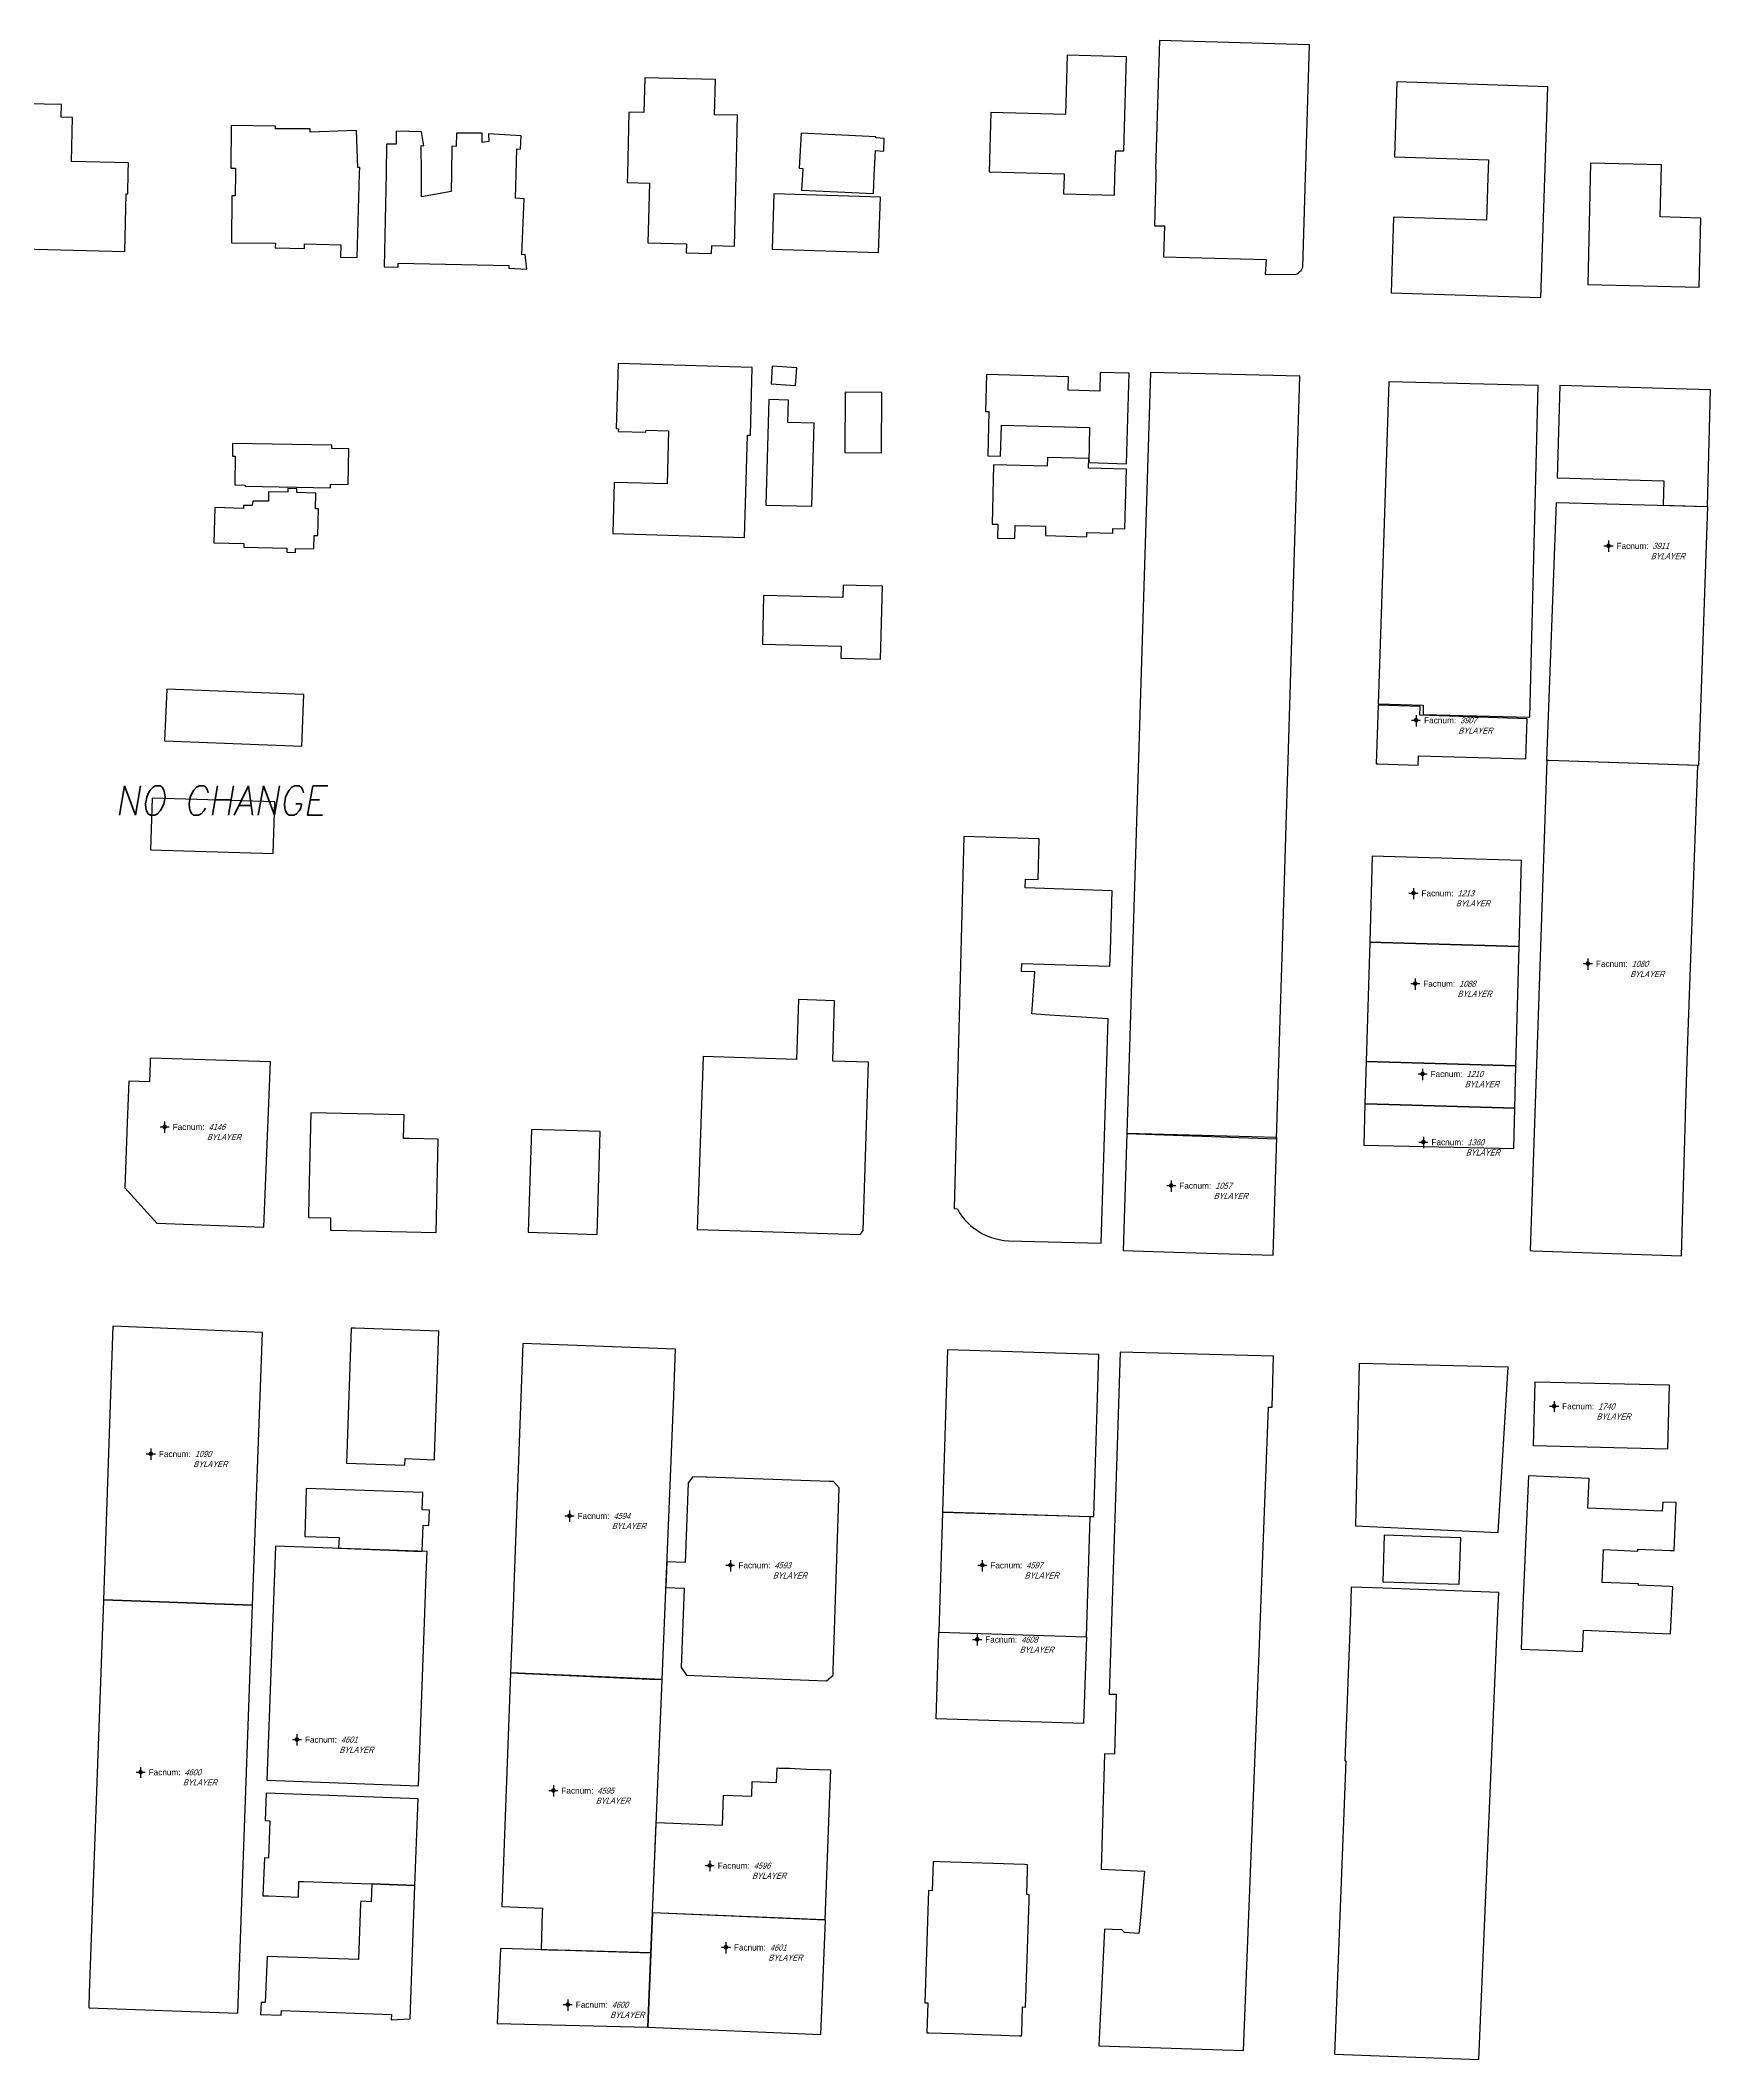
# Model space of a CAD drawing. Header units: inches. Extents: x 1273557 to 1282364, y 239587 to 246310.
# Drawn here: x 1274909 to 1276049, y 244205 to 245582 of the extents above; entities that cross this region are included whole.
import ezdxf
from ezdxf.enums import TextEntityAlignment as Align

# ---------------------------------------------------------------- set-up
doc = ezdxf.new("R2010")
doc.units = ezdxf.units.IN
doc.header["$MEASUREMENT"] = 0
doc.linetypes.add('DASHED2', pattern=[0.375, 0.25, -0.125])
for name, color, linetype, lineweight in [('BLDG-DATA', 159, 'DASHED2', 30), ('BLDG-NONUW-NOTUSED', 5, 'Continuous', 30), ('PRKG-UW-OFF', 62, 'Continuous', 30)]:
    doc.layers.add(name, color=color, linetype=linetype, lineweight=lineweight)
for name, color, linetype in [('BLDG-UW', 231, 'Continuous'), ('PRKG-DATA', 255, 'Continuous'), ('REV-ADJUDICATION-NOTES', 2, 'Continuous')]:
    doc.layers.add(name, color=color, linetype=linetype)
doc.styles.add('Revisions', font='simplex.shx', dxfattribs={"width": 0.9, "oblique": 10, "height": 25})
doc.styles.add('SS_LITE', font='FRABK.TTF', dxfattribs={"height": 16})

# ---------------------------------------------------------------- blocks, each defined once
blk = doc.blocks.new('*U1')
for p, q in [((-3.1, 0), (3.1, 0)), ((0, 3.5), (0, -4.2))]:
    blk.add_line(p, q)
at = {"const_width": 1.5}
blk.add_lwpolyline([(-0.8, 0, 1), (0.8, 0, 1)], format="xyb", close=True, dxfattribs=at)
at = {"layer": 'BLDG-DATA', "color": 1, "style": 'SS_LITE'}
blk.add_text('Facnum:', height=4.2, dxfattribs=at).set_placement((27.3, -2.2), align=Align.RIGHT)
at = {"layer": 'BLDG-DATA', "color": 7, "style": 'SS_LITE', "oblique": 20, "width": 0.9, "flags": 8}
for tag, p in [('FACNUM', (30, -2.2)), ('OBJECT', (28.8, -9.2))]:
    blk.add_attdef(tag, p, '', height=4.2, dxfattribs=at)
blk = doc.blocks.new('*U8')
for p, q in [((-3.1, 0), (3.1, 0)), ((0, 3.5), (0, -4.2))]:
    blk.add_line(p, q)
at = {"const_width": 1.5}
blk.add_lwpolyline([(-0.8, 0, 1), (0.8, 0, 1)], format="xyb", close=True, dxfattribs=at)
at = {"layer": 'PRKG-DATA', "color": 1, "style": 'SS_LITE'}
blk.add_text('Facnum:', height=4.2, dxfattribs=at).set_placement((27.3, -2.2), align=Align.RIGHT)
at = {"layer": 'PRKG-DATA', "color": 7, "style": 'SS_LITE', "oblique": 20, "width": 0.9, "flags": 8}
for tag, p in [('FACNUM', (30, -2.2)), ('OBJECT', (28.8, -9.2))]:
    blk.add_attdef(tag, p, '', height=4.2, dxfattribs=at)

msp = doc.modelspace()

# ---------------------------------------------------------------- linework, layer by layer
at = {"layer": 'BLDG-NONUW-NOTUSED'}
for points in [[(1275745.6, 245432.9), (1275745, 245422.9), (1275765.6, 245422.6), (1275766.8, 245423.1), (1275767.8, 245423.7), (1275768.7, 245424.6), (1275769.5, 245425.5), (1275770.8, 245427.6), (1275772.6, 245489.1), (1275775.3, 245579.4), (1275672.8, 245582.4), (1275670.2, 245494.6), (1275670.4, 245494.6), (1275670.3, 245489.5), (1275669.4, 245455.9), (1275676.2, 245455.8), (1275675.7, 245434.7)], [(1275643, 245507.1), (1275648.6, 245507), (1275650.3, 245571.2), (1275609.8, 245572.3), (1275608.7, 245531.9), (1275557.7, 245533.3), (1275556.6, 245492.7), (1275607.8, 245491.3), (1275607.8, 245489.7), (1275607.5, 245477.8), (1275642.1, 245476.9), (1275642.5, 245489.6)], [(1275384, 245490.6), (1275385, 245531.4), (1275369.3, 245531.7), (1275369.9, 245555.6), (1275321.7, 245556.8), (1275321.1, 245533.2), (1275310.8, 245533.5), (1275309.8, 245490.9), (1275309.7, 245485.4), (1275324.8, 245485), (1275323.8, 245444.3), (1275350.1, 245443.6), (1275350, 245437.5), (1275367.3, 245437.1), (1275367.4, 245442.5), (1275382.9, 245442.1)], [(1275896, 245459.7), (1275832.6, 245461.7), (1275831, 245410.2), (1275933.2, 245407), (1275935.8, 245488.4), (1275937.8, 245550.8), (1275834.9, 245554.1), (1275833.3, 245503), (1275897.3, 245501), (1275896.9, 245488.6)], [(1274874.4, 245500.8), (1274874.2, 245492.6), (1274873.3, 245452.4), (1274897, 245451.8), (1274896.7, 245440.1), (1274966.8, 245438.4), (1274967.8, 245477.8), (1274968.8, 245477.8), (1274969.1, 245492.2), (1274969.3, 245498.9), (1274930.4, 245499.8), (1274931.1, 245529.7), (1274923.5, 245529.9), (1274923.7, 245538.6), (1274899.9, 245539.1), (1274899, 245501), (1274897.8, 245501), (1274897.8, 245500.2)], [(1275125.8, 245495.7), (1275124.9, 245520.8), (1275093.3, 245519.7), (1275093.3, 245522), (1275069.6, 245522.1), (1275069.6, 245523.8), (1275039.4, 245524.3), (1275039.2, 245495.2), (1275042.3, 245495.2), (1275042.3, 245492), (1275042.2, 245476.3), (1275039.9, 245476.4), (1275039.6, 245444.2), (1275069.6, 245444), (1275069.5, 245440.9), (1275089.4, 245440.3), (1275089.5, 245443.6), (1275114.3, 245442.9), (1275114, 245434.6), (1275125.4, 245434.3), (1275127, 245491.6), (1275127.2, 245495.7)], [(1275169.4, 245475.6), (1275169.2, 245491.5), (1275169.1, 245510.6), (1275171, 245510.5), (1275169.4, 245520.1), (1275152.1, 245520.4), (1275151.9, 245511.5), (1275145.5, 245511.6), (1275145.1, 245491.5), (1275143.9, 245427.8), (1275153.3, 245427.6), (1275153.4, 245430.3), (1275229, 245428.7), (1275228.9, 245426.9), (1275241.2, 245426.2), (1275240.1, 245436.2), (1275237.8, 245436.1), (1275239.4, 245474.4), (1275233.4, 245474.8), (1275233.9, 245491.2), (1275234.3, 245508.3), (1275236.8, 245508.2), (1275237.3, 245517.2), (1275215.1, 245518.6), (1275215.3, 245513.4), (1275210.6, 245512.7), (1275210.6, 245519), (1275193.2, 245519.2), (1275193, 245510.1), (1275190, 245510.2), (1275189.7, 245491.4), (1275189.5, 245479.2)], [(1275429.4, 245495), (1275429.2, 245490.4), (1275428.7, 245480.3), (1275477.8, 245477.9), (1275478.3, 245490.2), (1275479, 245507.2), (1275484.7, 245506.9), (1275485.1, 245515.5), (1275479.3, 245515.8), (1275479.4, 245516.7), (1275428.3, 245519.2), (1275427.1, 245495.1)], [(1276014.6, 245461.9), (1276015.2, 245488.1), (1276015.5, 245497.4), (1275967.1, 245498.6), (1275966.8, 245488.3), (1275965.1, 245415.8), (1276041.1, 245414), (1276042.3, 245461.2)], [(1275409.8, 245477.7), (1275408.6, 245439.9), (1275481.2, 245437.6), (1275482.4, 245475.4)], [(1275336.9, 245279.8), (1275300.7, 245280.8), (1275299.8, 245245.9), (1275389.8, 245243.3), (1275391.8, 245313), (1275393.7, 245313), (1275395, 245359.3), (1275303.4, 245361.9), (1275302.1, 245317.5), (1275303.7, 245317.4), (1275303.6, 245315.6), (1275322.4, 245315.1), (1275322.5, 245316.4), (1275337.9, 245316)], [(1275425.4, 245359), (1275408.6, 245360.1), (1275407.8, 245348), (1275424.6, 245346.9)], [(1275625.2, 245318.2), (1275624.6, 245294.3), (1275650.4, 245293.6), (1275652.1, 245355.4), (1275632.5, 245355.9), (1275632.1, 245343.1), (1275610.6, 245343.7), (1275610.9, 245352.9), (1275554.9, 245354.4), (1275554.2, 245329.1), (1275556.5, 245329.1), (1275555.7, 245299), (1275564.5, 245298.8), (1275565.1, 245319.8)], [(1275654.4, 244961.8), (1275650.5, 244836.5), (1275752.8, 244833), (1275755.5, 244921.4), (1275755.5, 244921.5), (1275756.8, 244964.1), (1275768.7, 245353.2), (1275666.8, 245355.8)], [(1275483.5, 245342.2), (1275458.5, 245342.4), (1275458.2, 245301.3), (1275483.2, 245301.1)], [(1275931.4, 245347), (1275829.4, 245349.5), (1275823.9, 245184.2), (1275822.1, 245129.7), (1275852.9, 245128.9), (1275852.8, 245122.4), (1275925.7, 245120.6), (1275927.3, 245184.2)], [(1276017, 245282), (1276016.5, 245265.2), (1276046.8, 245264.4), (1276049, 245344), (1275946.1, 245346.9), (1275944.3, 245284)], [(1275404.2, 245265.3), (1275435.7, 245264.5), (1275437.3, 245321.3), (1275419.3, 245321.8), (1275419.7, 245337), (1275406.2, 245337.4)], [(1275107.1, 245277.1), (1275107.1, 245279.6), (1275119.2, 245279.4), (1275119.6, 245303.8), (1275108, 245304), (1275108.1, 245306.3), (1275040.4, 245307.4), (1275040.3, 245298.8), (1275042.2, 245298.8), (1275041.9, 245279.1), (1275048.9, 245279), (1275048.9, 245278.3)], [(1275624.4, 245290.5), (1275624.6, 245297.1), (1275596.4, 245297.8), (1275596.3, 245292), (1275559.6, 245292.9), (1275558.7, 245252.4), (1275562.5, 245252.3), (1275562.3, 245242.8), (1275574.2, 245242.6), (1275574.4, 245251.5), (1275595.2, 245251), (1275595, 245244.5), (1275623.3, 245243.8), (1275623.4, 245246.7), (1275641, 245246.3), (1275641, 245249.4), (1275649.3, 245249.2), (1275650.3, 245289.9)], [(1275077.4, 245235.9), (1275077.3, 245233.3), (1275083.4, 245233.1), (1275083.4, 245235.7), (1275095.8, 245235.4), (1275096.1, 245244.7), (1275098.6, 245244.7), (1275099.1, 245262.7), (1275097, 245262.7), (1275097.3, 245273.5), (1275084.2, 245273.9), (1275084.2, 245276.4), (1275078.1, 245276.6), (1275078, 245274.2), (1275065, 245274.5), (1275064.8, 245268), (1275054.3, 245268), (1275053.7, 245265), (1275047.9, 245265.1), (1275047.9, 245263.1), (1275028.3, 245263.7), (1275027.6, 245239.7), (1275048, 245239.1), (1275048, 245236.7)], [(1275483.8, 245210), (1275457.1, 245210.7), (1275456.9, 245202.3), (1275402.6, 245203.6), (1275401.9, 245170.4), (1275455.6, 245169.1), (1275455.4, 245161), (1275482.6, 245160.3)], [(1275087.7, 245100.8), (1275089.1, 245136.1), (1274995.4, 245139.7), (1274994, 245104.4)], [(1275068, 245027.6), (1275069.1, 245062.9), (1274985.4, 245065.4), (1274984.4, 245030.1)], [(1275532.8, 244785.4), (1275535, 244785.2), (1275536.4, 244782.6), (1275538, 244780.2), (1275539.8, 244778), (1275541.8, 244775.8), (1275543.9, 244773.9), (1275546.4, 244771.9), (1275547.4, 244771.3), (1275549, 244770.1), (1275551.7, 244768.5), (1275554.6, 244767.1), (1275557.5, 244765.9), (1275560.5, 244764.9), (1275563.6, 244764.2), (1275566.7, 244763.6), (1275569.9, 244763.3), (1275633.1, 244761.7), (1275637.9, 244914.9), (1275597.8, 244917.4), (1275585.7, 244918.2), (1275587.8, 244946.8), (1275578.8, 244947.1), (1275579, 244952.5), (1275639.1, 244950.7), (1275639.3, 244956.5), (1275639.3, 244956.5), (1275639.5, 244961.5), (1275640.7, 245002.1), (1275581.2, 245004.3), (1275581.4, 245010.2), (1275590, 245010), (1275590.8, 245037.6), (1275539.3, 245039.2)], [(1275474.4, 244885.2), (1275449.9, 244886), (1275451.2, 244927.2), (1275426.6, 244928), (1275425.3, 244887), (1275361.4, 244889.1), (1275357.5, 244771.2), (1275468.7, 244767.6), (1275470.7, 244770.5)], [(1275157, 244833.3), (1275157.4, 244849.4), (1275093.7, 244850.8), (1275092.4, 244793.7), (1275092.1, 244779.4), (1275092.7, 244779.4), (1275107.3, 244779), (1275107.1, 244770.6), (1275108.2, 244770.6), (1275179.3, 244769), (1275180.7, 244832.8), (1275160.9, 244833.2)], [(1275242.1, 244769.3), (1275289.1, 244767.8), (1275291.2, 244837.9), (1275244.3, 244839.4)], [(1275157.9, 244610.4), (1275158.1, 244614.8), (1275178.1, 244614), (1275178.2, 244616.3), (1275181.2, 244701.7), (1275124, 244703.7), (1275121.4, 244703.8), (1275118.2, 244611.8)], [(1275626, 244575.4), (1275628, 244575.3), (1275631.5, 244685.8), (1275528.3, 244689.1), (1275524.8, 244578.3)], [(1275741.1, 244488.3), (1275742.7, 244530.9), (1275747.3, 244650), (1275749.8, 244650), (1275750.8, 244684.8), (1275646, 244687.4), (1275638.5, 244454.1), (1275643.4, 244454), (1275642.2, 244413.1), (1275635.3, 244413.3), (1275633, 244334.6), (1275662.6, 244333.3), (1275662.4, 244331), (1275660.1, 244304.3), (1275659.5, 244296.9), (1275658.9, 244290.7), (1275649, 244291.6), (1275647.1, 244293.4), (1275640.6, 244293.6), (1275635.3, 244293.7), (1275635.3, 244293.6), (1275631.6, 244214.2), (1275730.3, 244211)], [(1275864.6, 244566.2), (1275904.1, 244564.4), (1275910.8, 244677.3), (1275809.2, 244679.6), (1275806.7, 244568.9), (1275806.7, 244568.9)], [(1275975.9, 244552.7), (1275999.2, 244551.7), (1275999.3, 244553.1), (1276021.3, 244552.2), (1276024, 244552.1), (1276025.4, 244584.8), (1276016.3, 244585.2), (1276016, 244579), (1275965.1, 244581.1), (1275966, 244601.3), (1275924.6, 244603), (1275920.7, 244509.4), (1275919.6, 244484.9), (1275961.6, 244483.1), (1275962.2, 244497.8), (1276021.7, 244495.3), (1276022.3, 244509.2), (1276023.1, 244527.4), (1276021.2, 244527.5), (1275999.6, 244528.4), (1275999.7, 244529.3), (1275974.9, 244530.3)], [(1275169.8, 244551.5), (1275170.5, 244569.4), (1275174.4, 244569.2), (1275174.8, 244579.6), (1275174.5, 244579.6), (1275169.7, 244579.8), (1275170.1, 244590.9), (1275170.1, 244591.6), (1275090.7, 244594.5), (1275090.7, 244593.8), (1275089.6, 244561.7), (1275113, 244560.9), (1275112.7, 244553.6)], [(1275826.2, 244562.5), (1275825.2, 244530.8), (1275877.5, 244529.2), (1275878.5, 244560.8), (1275864.5, 244561.3)], [(1275903.8, 244509.5), (1275904.4, 244523.5), (1275825.6, 244526.4), (1275803.8, 244527.2), (1275803.2, 244509.7), (1275799.4, 244408.6), (1275800.1, 244408.6), (1275792.4, 244208.6), (1275890.9, 244204.8)], [(1275135.1, 244324.6), (1275135.4, 244324.6), (1275135.4, 244324.6), (1275164.8, 244323.5), (1275164.8, 244323.5), (1275167, 244382.7), (1275063.4, 244386.5), (1275062.7, 244367.8), (1275065.9, 244367.6), (1275065, 244342.3), (1275062.1, 244342.4), (1275061.1, 244316.6), (1275064.8, 244316.4), (1275085.3, 244315.7), (1275085.7, 244326.4), (1275088.7, 244326.3), (1275135.1, 244324.6)], [(1275583.9, 244313.3), (1275584, 244317.3), (1275582.3, 244317.4), (1275582.8, 244334.1), (1275582.9, 244337.7), (1275580.7, 244337.8), (1275523.2, 244339.8), (1275523.2, 244339.8), (1275518.4, 244339.9), (1275517.8, 244320), (1275515.3, 244320.1), (1275512.7, 244243.4), (1275514.7, 244243.4), (1275514.1, 244223.1), (1275515.7, 244223.1), (1275533.1, 244222.5), (1275577.2, 244221), (1275578.8, 244220.9), (1275578.9, 244222.7), (1275579.5, 244240.7), (1275581.4, 244240.6)], [(1275126.4, 244273), (1275063.9, 244275.2), (1275062.7, 244243.7), (1275060.5, 244243.8), (1275059.8, 244243.8), (1275059.5, 244235.5), (1275060, 244235.5), (1275073.6, 244235), (1275073.7, 244238.2), (1275148.8, 244235.5), (1275148.7, 244231.9), (1275161.5, 244232.5), (1275164.8, 244323.5), (1275135.4, 244324.6), (1275135, 244312.5), (1275127.8, 244312.8), (1275127.7, 244311.1), (1275126.4, 244273.5)]]:
    msp.add_lwpolyline(points, close=True, dxfattribs=at)
at = {"layer": 'BLDG-UW'}
for points in [[(1275922.9, 245092.3), (1275923.8, 245119.6), (1275850.6, 245122), (1275850.8, 245127.9), (1275822.1, 245128.9), (1275820.8, 245088.9), (1275821.9, 245088.9), (1275849.5, 245088), (1275849.7, 245094.3)], [(1276040.3, 245087.7), (1275938.6, 245091.1), (1275937.2, 245091.2), (1275925.9, 244756.7), (1275927.7, 244756.6), (1276029, 244753.2), (1276031.8, 244848.1), (1276031.9, 244849.6), (1276033.2, 244893.5)], [(1275818.1, 245025.8), (1275816.4, 244967.2), (1275918.4, 244964.2), (1275920, 245022.8)], [(1275916.1, 244882.8), (1275918.4, 244964.2), (1275816.4, 244967.2), (1275814, 244885.8), (1275814, 244885.8)], [(1275915.3, 244853.9), (1275916.1, 244882.8), (1275814, 244885.8), (1275813.1, 244856.9), (1275813.8, 244856.9), (1275813.8, 244856.9)], [(1275813.8, 244856.9), (1275813.1, 244856.9), (1275812.3, 244828.6), (1275914.6, 244826.3), (1275915.3, 244853.9)], [(1275650.5, 244836.5), (1275648, 244756.7), (1275682.6, 244755.7), (1275750.4, 244753.6), (1275752, 244804.9), (1275752.9, 244833.8)], [(1275054, 244514.9), (1275060.8, 244700.9), (1274958.6, 244705.1), (1274952.3, 244518.5), (1275054, 244514.9)], [(1275341.1, 244646.8), (1275341.3, 244651.4), (1275342.7, 244689.4), (1275238.5, 244693.3), (1275232.3, 244527.8), (1275232, 244519.8), (1275230.1, 244468.7), (1275324.8, 244464.3), (1275333.5, 244464)], [(1275928.2, 244623.5), (1275929.3, 244667.3), (1276020.7, 244665.1), (1276019.6, 244621.3)], [(1275623, 244493.3), (1275625.5, 244575.1), (1275524.8, 244578.3), (1275522.3, 244496.4)], [(1275172, 244521.9), (1275172.3, 244530), (1275173.1, 244551.4), (1275069.6, 244555.1), (1275063.7, 244395.4), (1275167.3, 244391.6)], [(1275054, 244514.9), (1274952.3, 244518.5), (1274952.2, 244517.7), (1274951.4, 244493.9), (1274942.5, 244250.3), (1274942.2, 244240.1), (1275043.9, 244236.4)], [(1275230.1, 244468.7), (1275224.1, 244309.2), (1275251.8, 244308.1), (1275251.7, 244305.1), (1275250.9, 244279.8), (1275256, 244279.7), (1275260, 244279.6), (1275325.8, 244277.7), (1275333.5, 244464)], [(1275329.5, 244366.5), (1275374.6, 244364.8), (1275375.4, 244385.2), (1275394.6, 244384.5), (1275395, 244394.5), (1275411.5, 244393.9), (1275411.9, 244403.8), (1275413.4, 244403.7), (1275420.4, 244403.5), (1275432, 244403), (1275440.6, 244402.7), (1275448.4, 244402.4), (1275447.8, 244385.5), (1275444.6, 244300.1), (1275443.9, 244300.1), (1275327, 244305)]]:
    msp.add_lwpolyline(points, close=True, dxfattribs=at)
at = {"layer": 'BLDG-UW', "transparency": 33554687}
for points in [[(1275066.2, 244885.5), (1274984.2, 244888.1), (1274984.1, 244885), (1274983.7, 244871.8), (1274969.5, 244872.3), (1274968.4, 244843.8), (1274966.8, 244799.5), (1274988.6, 244775.5), (1275061.6, 244772.8)], [(1275454.3, 244594.9), (1275450.5, 244599.2), (1275447.4, 244599.3), (1275364, 244602.1), (1275363.4, 244602.1), (1275354.4, 244602.4), (1275351.3, 244598.3), (1275349.2, 244544), (1275336.8, 244544.4), (1275336.1, 244526.9), (1275348.5, 244526.5), (1275346.5, 244472.2), (1275350.1, 244467), (1275415.7, 244464.3), (1275445.6, 244463.1), (1275450.1, 244467.1), (1275450.2, 244470.2)]]:
    msp.add_lwpolyline(points, close=True, dxfattribs=at)
at = {"layer": 'PRKG-UW-OFF'}
for points in [[(1275937.2, 245091.2), (1275943.9, 245267.2), (1276046.8, 245264.4), (1276040.8, 245087.7), (1275938.6, 245091.1)], [(1275522.3, 244496.4), (1275623, 244493.3), (1275621.1, 244434), (1275520.5, 244437.2), (1275522.4, 244496.4)], [(1275441.7, 244222), (1275444.9, 244300), (1275327, 244305), (1275323.8, 244226.9), (1275441.7, 244222)], [(1275323.8, 244226.9), (1275325.8, 244277.6), (1275223.1, 244280.6), (1275221, 244229.3)]]:
    msp.add_lwpolyline(points, close=True, dxfattribs=at)

# ---------------------------------------------------------------- block references
at = {"layer": 'BLDG-DATA'}
ref = msp.add_blockref('*U1', (1275848, 245118.6), dxfattribs=at)
ref.add_attrib('FACNUM', '3907', (1275878, 245116.4), dxfattribs={"color": 7, "height": 4.2, "style": 'SS_LITE', "oblique": 20, "width": 0.9})
ref.add_attrib('OBJECT', 'BYLAYER', (1275876.8, 245109.4), dxfattribs={"color": 7, "height": 4.2, "style": 'SS_LITE', "oblique": 20, "width": 0.9})
ref = msp.add_blockref('*U1', (1275846.2, 245000.6), dxfattribs=at)
ref.add_attrib('FACNUM', '1213', (1275876.2, 244998.4), dxfattribs={"color": 7, "height": 4.2, "style": 'SS_LITE', "oblique": 20, "width": 0.9})
ref.add_attrib('OBJECT', 'BYLAYER', (1275875.1, 244991.5), dxfattribs={"color": 7, "height": 4.2, "style": 'SS_LITE', "oblique": 20, "width": 0.9})
ref = msp.add_blockref('*U1', (1275965.2, 244952.5), dxfattribs=at)
ref.add_attrib('FACNUM', '1080', (1275995.1, 244950.2), dxfattribs={"color": 7, "height": 4.2, "style": 'SS_LITE', "oblique": 20, "width": 0.9})
ref.add_attrib('OBJECT', 'BYLAYER', (1275994, 244943.3), dxfattribs={"color": 7, "height": 4.2, "style": 'SS_LITE', "oblique": 20, "width": 0.9})
ref = msp.add_blockref('*U1', (1275847.4, 244938.9), dxfattribs=at)
ref.add_attrib('FACNUM', '1088', (1275877.3, 244936.7), dxfattribs={"color": 7, "height": 4.2, "style": 'SS_LITE', "oblique": 20, "width": 0.9})
ref.add_attrib('OBJECT', 'BYLAYER', (1275876.2, 244929.8), dxfattribs={"color": 7, "height": 4.2, "style": 'SS_LITE', "oblique": 20, "width": 0.9})
ref = msp.add_blockref('*U1', (1275852.4, 244877.3), dxfattribs=at)
ref.add_attrib('FACNUM', '1210', (1275882.4, 244875.1), dxfattribs={"color": 7, "height": 4.2, "style": 'SS_LITE', "oblique": 20, "width": 0.9})
ref.add_attrib('OBJECT', 'BYLAYER', (1275881.2, 244868.2), dxfattribs={"color": 7, "height": 4.2, "style": 'SS_LITE', "oblique": 20, "width": 0.9})
ref = msp.add_blockref('*U1', (1274994, 244841.2), dxfattribs=at)
ref.add_attrib('FACNUM', '4146', (1275024, 244839), dxfattribs={"color": 7, "height": 4.2, "style": 'SS_LITE', "oblique": 20, "width": 0.9})
ref.add_attrib('OBJECT', 'BYLAYER', (1275022.8, 244832.1), dxfattribs={"color": 7, "height": 4.2, "style": 'SS_LITE', "oblique": 20, "width": 0.9})
ref = msp.add_blockref('*U1', (1275853, 244830.8), dxfattribs=at)
ref.add_attrib('FACNUM', '1360', (1275883, 244828.5), dxfattribs={"color": 7, "height": 4.2, "style": 'SS_LITE', "oblique": 20, "width": 0.9})
ref.add_attrib('OBJECT', 'BYLAYER', (1275881.9, 244821.6), dxfattribs={"color": 7, "height": 4.2, "style": 'SS_LITE', "oblique": 20, "width": 0.9})
ref = msp.add_blockref('*U1', (1275680.9, 244801.1), dxfattribs=at)
ref.add_attrib('FACNUM', '1057', (1275710.9, 244798.8), dxfattribs={"color": 7, "height": 4.2, "style": 'SS_LITE', "oblique": 20, "width": 0.9})
ref.add_attrib('OBJECT', 'BYLAYER', (1275709.8, 244791.9), dxfattribs={"color": 7, "height": 4.2, "style": 'SS_LITE', "oblique": 20, "width": 0.9})
ref = msp.add_blockref('*U1', (1275942.2, 244650.6), dxfattribs=at)
ref.add_attrib('FACNUM', '1740', (1275972.2, 244648.3), dxfattribs={"color": 7, "height": 4.2, "style": 'SS_LITE', "oblique": 20, "width": 0.9})
ref.add_attrib('OBJECT', 'BYLAYER', (1275971.1, 244641.4), dxfattribs={"color": 7, "height": 4.2, "style": 'SS_LITE', "oblique": 20, "width": 0.9})
ref = msp.add_blockref('*U1', (1274984.6, 244618.1), dxfattribs=at)
ref.add_attrib('FACNUM', '1090', (1275014.6, 244615.9), dxfattribs={"color": 7, "height": 4.2, "style": 'SS_LITE', "oblique": 20, "width": 0.9})
ref.add_attrib('OBJECT', 'BYLAYER', (1275013.5, 244609), dxfattribs={"color": 7, "height": 4.2, "style": 'SS_LITE', "oblique": 20, "width": 0.9})
ref = msp.add_blockref('*U1', (1275270.3, 244575.8), dxfattribs=at)
ref.add_attrib('FACNUM', '4594', (1275300.3, 244573.6), dxfattribs={"color": 7, "height": 4.2, "style": 'SS_LITE', "oblique": 20, "width": 0.9})
ref.add_attrib('OBJECT', 'BYLAYER', (1275299.1, 244566.7), dxfattribs={"color": 7, "height": 4.2, "style": 'SS_LITE', "oblique": 20, "width": 0.9})
ref = msp.add_blockref('*U1', (1275380.1, 244542.1), dxfattribs=at)
ref.add_attrib('FACNUM', '4593', (1275410.1, 244539.9), dxfattribs={"color": 7, "height": 4.2, "style": 'SS_LITE', "oblique": 20, "width": 0.9})
ref.add_attrib('OBJECT', 'BYLAYER', (1275409, 244533), dxfattribs={"color": 7, "height": 4.2, "style": 'SS_LITE', "oblique": 20, "width": 0.9})
ref = msp.add_blockref('*U1', (1275552, 244542.1), dxfattribs=at)
ref.add_attrib('FACNUM', '4597', (1275581.9, 244539.9), dxfattribs={"color": 7, "height": 4.2, "style": 'SS_LITE', "oblique": 20, "width": 0.9})
ref.add_attrib('OBJECT', 'BYLAYER', (1275580.8, 244533), dxfattribs={"color": 7, "height": 4.2, "style": 'SS_LITE', "oblique": 20, "width": 0.9})
ref = msp.add_blockref('*U1', (1275084.3, 244423.2), dxfattribs=at)
ref.add_attrib('FACNUM', '4601', (1275114.3, 244421), dxfattribs={"color": 7, "height": 4.2, "style": 'SS_LITE', "oblique": 20, "width": 0.9})
ref.add_attrib('OBJECT', 'BYLAYER', (1275113.2, 244414), dxfattribs={"color": 7, "height": 4.2, "style": 'SS_LITE', "oblique": 20, "width": 0.9})
ref = msp.add_blockref('*U1', (1274977.6, 244400.9), dxfattribs=at)
ref.add_attrib('FACNUM', '4600', (1275007.5, 244398.7), dxfattribs={"color": 7, "height": 4.2, "style": 'SS_LITE', "oblique": 20, "width": 0.9})
ref.add_attrib('OBJECT', 'BYLAYER', (1275006.4, 244391.8), dxfattribs={"color": 7, "height": 4.2, "style": 'SS_LITE', "oblique": 20, "width": 0.9})
ref = msp.add_blockref('*U1', (1275259.3, 244388.4), dxfattribs=at)
ref.add_attrib('FACNUM', '4595', (1275289.3, 244386.2), dxfattribs={"color": 7, "height": 4.2, "style": 'SS_LITE', "oblique": 20, "width": 0.9})
ref.add_attrib('OBJECT', 'BYLAYER', (1275288.2, 244379.3), dxfattribs={"color": 7, "height": 4.2, "style": 'SS_LITE', "oblique": 20, "width": 0.9})
ref = msp.add_blockref('*U1', (1275366, 244337.2), dxfattribs=at)
ref.add_attrib('FACNUM', '4596', (1275396, 244335), dxfattribs={"color": 7, "height": 4.2, "style": 'SS_LITE', "oblique": 20, "width": 0.9})
ref.add_attrib('OBJECT', 'BYLAYER', (1275394.8, 244328.1), dxfattribs={"color": 7, "height": 4.2, "style": 'SS_LITE', "oblique": 20, "width": 0.9})
at = {"layer": 'PRKG-DATA'}
ref = msp.add_blockref('*U8', (1275979.3, 245237.6), dxfattribs=at)
ref.add_attrib('FACNUM', '3911', (1276009.3, 245235.4), dxfattribs={"color": 7, "height": 4.2, "style": 'SS_LITE', "oblique": 20, "width": 0.9})
ref.add_attrib('OBJECT', 'BYLAYER', (1276008.1, 245228.4), dxfattribs={"color": 7, "height": 4.2, "style": 'SS_LITE', "oblique": 20, "width": 0.9})
ref = msp.add_blockref('*U8', (1275548.5, 244491.5), dxfattribs=at)
ref.add_attrib('FACNUM', '4608', (1275578.5, 244489.2), dxfattribs={"color": 7, "height": 4.2, "style": 'SS_LITE', "oblique": 20, "width": 0.9})
ref.add_attrib('OBJECT', 'BYLAYER', (1275577.4, 244482.3), dxfattribs={"color": 7, "height": 4.2, "style": 'SS_LITE', "oblique": 20, "width": 0.9})
ref = msp.add_blockref('*U8', (1275377, 244281.4), dxfattribs=at)
ref.add_attrib('FACNUM', '4601', (1275407, 244279.1), dxfattribs={"color": 7, "height": 4.2, "style": 'SS_LITE', "oblique": 20, "width": 0.9})
ref.add_attrib('OBJECT', 'BYLAYER', (1275405.9, 244272.2), dxfattribs={"color": 7, "height": 4.2, "style": 'SS_LITE', "oblique": 20, "width": 0.9})
ref = msp.add_blockref('*U8', (1275269.1, 244242.3), dxfattribs=at)
ref.add_attrib('FACNUM', '4600', (1275299.1, 244240.1), dxfattribs={"color": 7, "height": 4.2, "style": 'SS_LITE', "oblique": 20, "width": 0.9})
ref.add_attrib('OBJECT', 'BYLAYER', (1275298, 244233.2), dxfattribs={"color": 7, "height": 4.2, "style": 'SS_LITE', "oblique": 20, "width": 0.9})

# ---------------------------------------------------------------- texts
at = {"layer": 'REV-ADJUDICATION-NOTES', "style": 'Revisions', "oblique": 10, "width": 0.913884}
msp.add_text('NO CHANGE', height=20, dxfattribs=at).set_placement((1274960, 245053.8))

doc.saveas('drawing.dxf')
